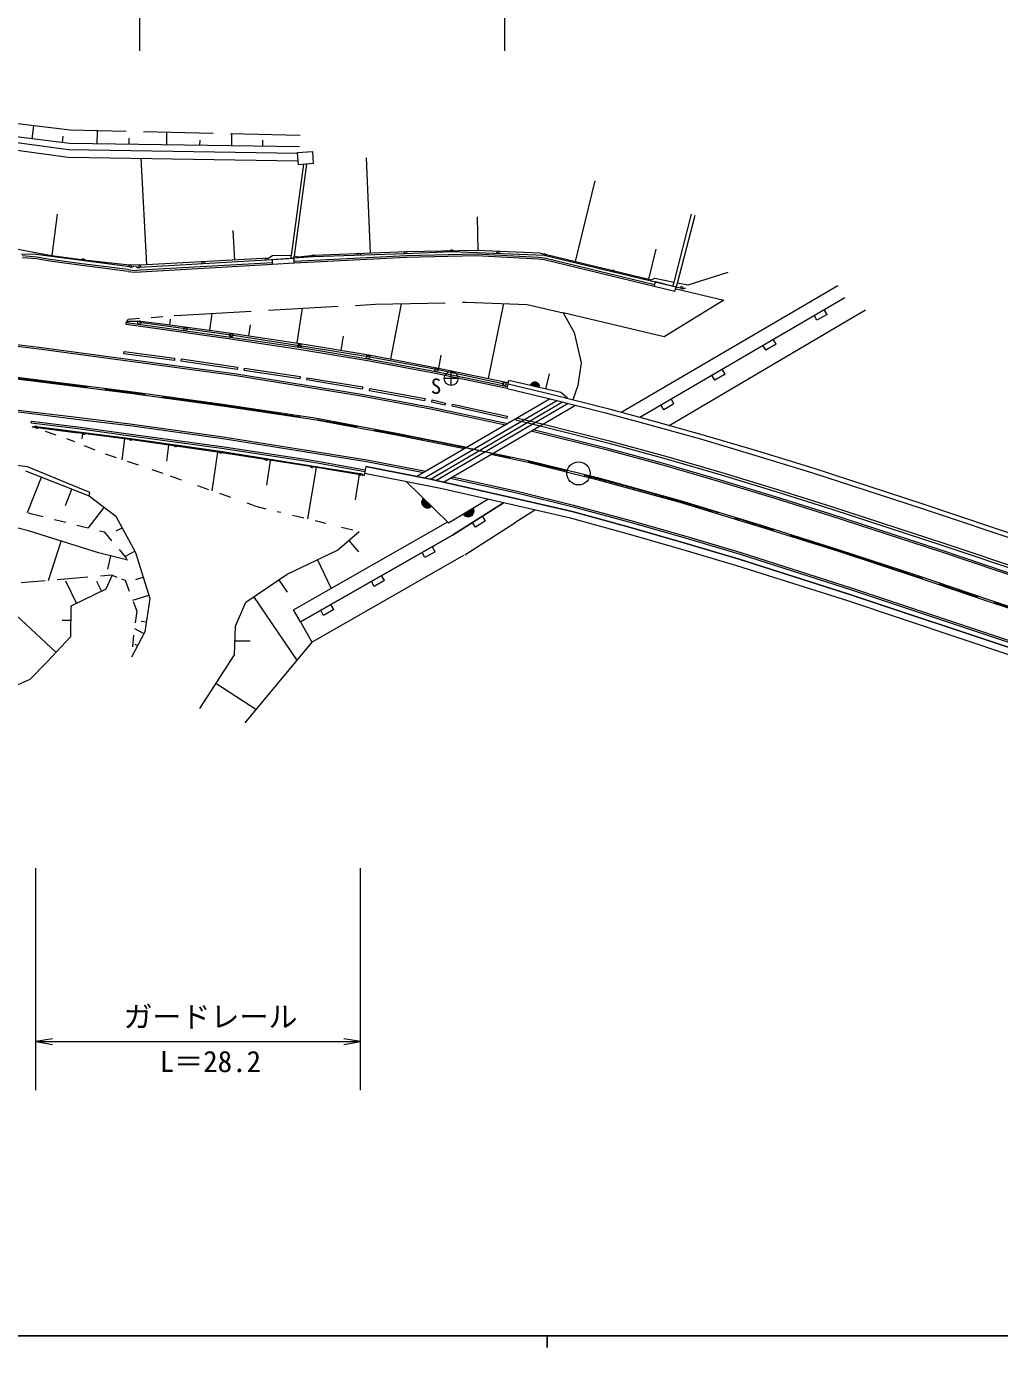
# Model space of a CAD drawing. Units: millimetres, scale not verified. Extents: x 40000 to 680000, y 20000 to 380000.
# Drawn here: x 223102 to 306986, y 204000 to 317896 of the extents above; entities that cross this region are included whole.
import ezdxf
from ezdxf.enums import TextEntityAlignment as Align

# ---------------------------------------------------------------- set-up
doc = ezdxf.new("R2010")
doc.units = ezdxf.units.MM
doc.header["$LTSCALE"] = 1000
for name, pattern in [('CHAIN', [18.5, 12, -1.5, 3.5, -1.5]), ('DASHED', [7.5, 6, -1.5]), ('USER1', [2, 1, -1])]:
    doc.linetypes.add(name, pattern=pattern)
for name, color, linetype, lineweight in [('M-STR-STR3', 7, 'Continuous', 13), ('M-TTL', 7, 'Continuous', 13), ('M-TTL-BAND', 7, 'Continuous', 25), ('M-TTL-LINE', 7, 'Continuous', 50), ('M-TTL-TXT', 3, 'Continuous', 13)]:
    doc.layers.add(name, color=color, linetype=linetype, lineweight=lineweight)
doc.styles.add('ＭＳ ゴシック', font='')
doc.styles.get('ＭＳ ゴシック').set_extended_font_data('MS Gothic')

# ---------------------------------------------------------------- blocks, each defined once
blk = doc.blocks.new('open_arrow')
at = {"color": 0, "linetype": 'Continuous', "lineweight": -2}
blk.add_lwpolyline([(7.5, 1.25), (0, 0), (7.5, -1.25)], dxfattribs=at)

msp = doc.modelspace()

# ---------------------------------------------------------------- linework, layer by layer
at = {"layer": 'M-STR-STR3'}
for p, q in [((232859, 331096), (232859, 315796)), ((264298, 331096), (264298, 315796)), ((223904, 226183), (223904, 245333)), ((251912, 226183), (251912, 245333)), ((223904, 230378), (251912, 230378))]:
    msp.add_line(p, q, dxfattribs=at)
at = {"layer": 'M-TTL', "linetype": 'DASHED'}
for p, q in [((226881, 308956), (218744, 309912)), ((246700, 308498), (226881, 308956)), ((236481, 293016), (253190, 293945)), ((253190, 293945), (261015, 294119)), ((261015, 294119), (266260, 293921)), ((266260, 293921), (269371, 293209)), ((269371, 293209), (270312, 291495)), ((270312, 291495), (270932, 288882)), ((270932, 288882), (270623, 286935)), ((270623, 286935), (270209, 285714))]:
    msp.add_line(p, q, dxfattribs=at)
at = {"layer": 'M-TTL'}
for p, q in [((226810, 307789), (218689, 308831)), ((223725, 309327), (223581, 308203)), ((229198, 308902), (229183, 307757)), ((235176, 308764), (235162, 307675)), ((218671, 308380), (226737, 307283)), ((218683, 307722), (226687, 306634)), ((226243, 308440), (226170, 307871)), ((246628, 307519), (226810, 307789)), ((231922, 308255), (231915, 307720)), ((238040, 308094), (238033, 307636)), ((240787, 308634), (240773, 307599)), ((243465, 308094), (243457, 307562)), ((226687, 306634), (246489, 306309)), ((226737, 307283), (246499, 306959)), ((232959, 306531), (233447, 297351)), ((246465, 307022), (247752, 307118)), ((246542, 305975), (246465, 307022)), ((247752, 307118), (247829, 306071)), ((252384, 306568), (252731, 298370)), ((246995, 306009), (245924, 298155)), ((247250, 306028), (246170, 298110)), ((247829, 306071), (246542, 305975)), ((272097, 304589), (270412, 297639)), ((225765, 301711), (225303, 298137)), ((261957, 301478), (262007, 298608)), ((278942, 295859), (280444, 301701)), ((279230, 295775), (280734, 301626)), ((240896, 300310), (241032, 297754)), ((222359, 298692), (225274, 298141)), ((247903, 298165), (255865, 298502)), ((259760, 298475), (255766, 298301)), ((255865, 298502), (261935, 298607)), ((267740, 298139), (259760, 298475)), ((261935, 298607), (267317, 298366)), ((277351, 298705), (276722, 296109)), ((223952, 298241), (222669, 298273)), ((223986, 298017), (222741, 298108)), ((223966, 297868), (222757, 297957)), ((232016, 297156), (223952, 298241)), ((225117, 297649), (223966, 297868)), ((225141, 297797), (223986, 298017)), ((227872, 297291), (225117, 297649)), ((227891, 297440), (225141, 297797)), ((225274, 298141), (228059, 297781)), ((231860, 296779), (227872, 297291)), ((231879, 296928), (227891, 297440)), ((228059, 297781), (231986, 297330)), ((232906, 297322), (231986, 297330)), ((243816, 297748), (232873, 297099)), ((243993, 297911), (232906, 297322)), ((232931, 296897), (244316, 297550)), ((232940, 296747), (244326, 297400)), ((247828, 298026), (243816, 297748)), ((244308, 298127), (243993, 297911)), ((244301, 297800), (246167, 297916)), ((244326, 297400), (244301, 297800)), ((245924, 298155), (244308, 298127)), ((244326, 297400), (246192, 297517)), ((245924, 298155), (245864, 297897)), ((246170, 298110), (246124, 297913)), ((246192, 297517), (246167, 297916)), ((246170, 298110), (246536, 298032)), ((246183, 297666), (247892, 297752)), ((246192, 297517), (247899, 297602)), ((246536, 298032), (247903, 298165)), ((255766, 298301), (247828, 298026)), ((247892, 297752), (255859, 298139)), ((247899, 297602), (255865, 297989)), ((255859, 298139), (261872, 298305)), ((255865, 297989), (261869, 298155)), ((261869, 298155), (267224, 297851)), ((261872, 298305), (267234, 298000)), ((267224, 297851), (267738, 297811)), ((267234, 298000), (267761, 297959)), ((267317, 298366), (267921, 298243)), ((267738, 297811), (277219, 295503)), ((279572, 295302), (267740, 298139)), ((267761, 297959), (277254, 295649)), ((267921, 298243), (276988, 296045)), ((231860, 296779), (232427, 296710)), ((231878, 296928), (232431, 296860)), ((232427, 296710), (232940, 296747)), ((232431, 296860), (232931, 296897)), ((276988, 296045), (277273, 296185)), ((277273, 296185), (278942, 295859)), ((283558, 296692), (280104, 295578)), ((293054, 295530), (274425, 284627)), ((277254, 295649), (277219, 295503)), ((277219, 295503), (278993, 295063)), ((277315, 295892), (277254, 295649)), ((277315, 295892), (278828, 295516)), ((278827, 295514), (278942, 295859)), ((278993, 295063), (279230, 295775)), ((279099, 295281), (283208, 294309)), ((280104, 295578), (279230, 295775)), ((255414, 293994), (254494, 289223)), ((264227, 293998), (262900, 287545)), ((275981, 284205), (293635, 294537)), ((283208, 294309), (278070, 291129)), ((239075, 293160), (238877, 291713)), ((246863, 293593), (246414, 290606)), ((278070, 291129), (269371, 293209)), ((278517, 283505), (295439, 293453)), ((291246, 292560), (290993, 292991)), ((292126, 293075), (291246, 292560)), ((292126, 293075), (291874, 293506)), ((231691, 292193), (231711, 292341)), ((234802, 291775), (231691, 292193)), ((231711, 292341), (231924, 292491)), ((234823, 291923), (231711, 292341)), ((231924, 292491), (232925, 292483)), ((240756, 291286), (232838, 292367)), ((232925, 292483), (234838, 292266)), ((240680, 290939), (234802, 291775)), ((240701, 291088), (234823, 291923)), ((234838, 292266), (240759, 291455)), ((235504, 292644), (235441, 292183)), ((242384, 292171), (242243, 291232)), ((214987, 291221), (224392, 290073)), ((215005, 291370), (224411, 290222)), ((246585, 290054), (240680, 290939)), ((246609, 290202), (240701, 291088)), ((246651, 290365), (240756, 291286)), ((240759, 291455), (246711, 290561)), ((246711, 290561), (252611, 289586)), ((250391, 291188), (250193, 289986)), ((287724, 290498), (286843, 289983)), ((287724, 290498), (287471, 290930)), ((224392, 290073), (231423, 289114)), ((224411, 290222), (231443, 289263)), ((231494, 289678), (231520, 289877)), ((235852, 289103), (231494, 289678)), ((231520, 289877), (235878, 289302)), ((235878, 289302), (235852, 289103)), ((252494, 289058), (246585, 290054)), ((252520, 289206), (246609, 290202)), ((252557, 289398), (246651, 290365)), ((258452, 288309), (252557, 289398)), ((252611, 289586), (258477, 288455)), ((258836, 289551), (258620, 288428)), ((286843, 289983), (286591, 290414)), ((224108, 287249), (214474, 288457)), ((224127, 287398), (214493, 288605)), ((231423, 289114), (241178, 287794)), ((231443, 289263), (241200, 287942)), ((236437, 289031), (236466, 289229)), ((241262, 288330), (236437, 289031)), ((236466, 289229), (241291, 288528)), ((241291, 288528), (241262, 288330)), ((241878, 288234), (241908, 288432)), ((246655, 287508), (241878, 288234)), ((241908, 288432), (246685, 287706)), ((258365, 287966), (252494, 289058)), ((258394, 288113), (252520, 289206)), ((264309, 287069), (258452, 288309)), ((258477, 288455), (264602, 287195)), ((283321, 287922), (283069, 288353)), ((232277, 286215), (224108, 287249)), ((232296, 286364), (224127, 287398)), ((241178, 287794), (251961, 286036)), ((241200, 287942), (251987, 286184)), ((246685, 287706), (246655, 287508)), ((247276, 287416), (247308, 287613)), ((252054, 286626), (247276, 287416)), ((247308, 287613), (252086, 286824)), ((264545, 286690), (258365, 287966)), ((264576, 286837), (258394, 288113)), ((264545, 286690), (264639, 287079)), ((264639, 287079), (264678, 287361)), ((264639, 287079), (268344, 286184)), ((269165, 286324), (264678, 287361)), ((268154, 287949), (267849, 286629)), ((282441, 287406), (282188, 287838)), ((283321, 287922), (282441, 287406)), ((213519, 285932), (223575, 284678)), ((240195, 285118), (232277, 286215)), ((240216, 285266), (232296, 286364)), ((251961, 286036), (257947, 284922)), ((251987, 286184), (257976, 285069)), ((252086, 286824), (252054, 286626)), ((252662, 286487), (252698, 286684)), ((257424, 285620), (252662, 286487)), ((252698, 286684), (257460, 285817)), ((264545, 286690), (268248, 285796)), ((268344, 286184), (273114, 284982)), ((269733, 285860), (269165, 286324)), ((213501, 285783), (223557, 284529)), ((247934, 283982), (240195, 285118)), ((247958, 284130), (240216, 285266)), ((268248, 285796), (256767, 279104)), ((257460, 285817), (257424, 285620)), ((268886, 285635), (257428, 278956)), ((257922, 278860), (269313, 285528)), ((257947, 284922), (264396, 283550)), ((257976, 285069), (264588, 283662)), ((258036, 285498), (258081, 285693)), ((259173, 285235), (258036, 285498)), ((258081, 285693), (259218, 285430)), ((258399, 278755), (269794, 285406)), ((259060, 278608), (270431, 285246)), ((259218, 285430), (259173, 285235)), ((259794, 285144), (259838, 285340)), ((264512, 284094), (259794, 285144)), ((259838, 285340), (264555, 284290)), ((268248, 285796), (273013, 284595)), ((273114, 284982), (276504, 284063)), ((278039, 284830), (277786, 285261)), ((278919, 285345), (278039, 284830)), ((278919, 285345), (278667, 285777)), ((223512, 283729), (223530, 283877)), ((223512, 283729), (227521, 283236)), ((223530, 283877), (227540, 283385)), ((223557, 284529), (227658, 284023)), ((223575, 284678), (227676, 284172)), ((227658, 284023), (232233, 283467)), ((227676, 284172), (232252, 283616)), ((232252, 283616), (240063, 282513)), ((254970, 282660), (247934, 283982)), ((254998, 282807), (247958, 284130)), ((264555, 284290), (264512, 284094)), ((265338, 284131), (265290, 283937)), ((267499, 283400), (265290, 283937)), ((267547, 283594), (265338, 284131)), ((273013, 284595), (276398, 283678)), ((276398, 283678), (281208, 282343)), ((276504, 284063), (281319, 282727)), ((223594, 283374), (227545, 282854)), ((224012, 283409), (232089, 282379)), ((227521, 283236), (232067, 282607)), ((227540, 283385), (232087, 282755)), ((232019, 282279), (227545, 282854)), ((227911, 282328), (227972, 282799)), ((232067, 282607), (239926, 281542)), ((232087, 282755), (239948, 281691)), ((232233, 283467), (240041, 282364)), ((240063, 282513), (247964, 281261)), ((260867, 281493), (254970, 282660)), ((261063, 281607), (254998, 282807)), ((273291, 281326), (266606, 283012)), ((273329, 281471), (266791, 283120)), ((273434, 281905), (267499, 283400)), ((273484, 282099), (267547, 283594)), ((281319, 282727), (286105, 281302)), ((231361, 280533), (231592, 282334)), ((239757, 281158), (232019, 282279)), ((232089, 282379), (239838, 281276)), ((235191, 280411), (235391, 281790)), ((239926, 281542), (247840, 280322)), ((239948, 281691), (247864, 280470)), ((240041, 282364), (247940, 281113)), ((278167, 280005), (273291, 281326)), ((278208, 280149), (273329, 281471)), ((278269, 280601), (273434, 281905)), ((278323, 280794), (273484, 282099)), ((281208, 282343), (285989, 280919)), ((223188, 279914), (212939, 281255)), ((239108, 277856), (239590, 281182)), ((247802, 279929), (239757, 281158)), ((239838, 281276), (247715, 280028)), ((243820, 278351), (244146, 280488)), ((247840, 280322), (252261, 279533)), ((247864, 280470), (252287, 279681)), ((247940, 281113), (252408, 280382)), ((247964, 281261), (252433, 280530)), ((252408, 280382), (257327, 279430)), ((252437, 280529), (257523, 279545)), ((266328, 280300), (263122, 280979)), ((266362, 280446), (263314, 281091)), ((272510, 278764), (266328, 280300)), ((272548, 278909), (266362, 280446)), ((283015, 279207), (278269, 280601)), ((283072, 279398), (278323, 280794)), ((285989, 280919), (290773, 279448)), ((286105, 281302), (290893, 279829)), ((223015, 279583), (228497, 277414)), ((228574, 277723), (223188, 279914)), ((247356, 275446), (248099, 279879)), ((247715, 280028), (251837, 279358)), ((252228, 279188), (247802, 279929)), ((251454, 277073), (251820, 279256)), ((252237, 279354), (252228, 279188)), ((252351, 279943), (252237, 279354)), ((257800, 278273), (252237, 279354)), ((252351, 279943), (257922, 278860)), ((257922, 278860), (252351, 279943)), ((259822, 279052), (265395, 277839)), ((282886, 278645), (278167, 280005)), ((282929, 278789), (278208, 280149)), ((287815, 277758), (283015, 279207)), ((287874, 277949), (283072, 279398)), ((290773, 279448), (300235, 276359)), ((290893, 279829), (300361, 276739)), ((223188, 275977), (224399, 279035)), ((226470, 276588), (227026, 277995)), ((255844, 278653), (259495, 275112)), ((258929, 278022), (257800, 278273)), ((257922, 278860), (265250, 277206)), ((259060, 278608), (257922, 278860)), ((265116, 276622), (258929, 278022)), ((265250, 277206), (259060, 278608)), ((259630, 278941), (265361, 277693)), ((279453, 276844), (272510, 278764)), ((279495, 276988), (272548, 278909)), ((287726, 277182), (282886, 278645)), ((287770, 277326), (282929, 278789)), ((292618, 276447), (287874, 277949)), ((228497, 277414), (228574, 277723)), ((228497, 277414), (230814, 275662)), ((259495, 275112), (262882, 277127)), ((259824, 274043), (264216, 276825)), ((264138, 276776), (259824, 274043)), ((265250, 277206), (270135, 276075)), ((270135, 276075), (265250, 277206)), ((265361, 277693), (270235, 276472)), ((265395, 277839), (270272, 276617)), ((286410, 274730), (279453, 276844)), ((286454, 274873), (279495, 276988)), ((292393, 275707), (287726, 277182)), ((292439, 275850), (287770, 277326)), ((292557, 276256), (287815, 277758)), ((223277, 274414), (216881, 276049)), ((228455, 274655), (229797, 276431)), ((230814, 275662), (232498, 272553)), ((262680, 275260), (262413, 275683)), ((269988, 275493), (265116, 276622)), ((266918, 276204), (265209, 275087)), ((270135, 276075), (274973, 274751)), ((274973, 274751), (270135, 276075)), ((270235, 276472), (275036, 275192)), ((270272, 276617), (275076, 275337)), ((301915, 272588), (292393, 275707)), ((301963, 272730), (292439, 275850)), ((302133, 273118), (292557, 276256)), ((302196, 273308), (292618, 276447)), ((300235, 276359), (314477, 271577)), ((300361, 276739), (314604, 271957)), ((230849, 274399), (231351, 274670)), ((246124, 267605), (259414, 275191)), ((260894, 272353), (265209, 275087)), ((261817, 274714), (261550, 275136)), ((262680, 275260), (261817, 274714)), ((274812, 274174), (269988, 275493)), ((274973, 274751), (279770, 273388)), ((279770, 273388), (274973, 274751)), ((275036, 275192), (279897, 273799)), ((275076, 275337), (279939, 273943)), ((293141, 272616), (286410, 274730)), ((293187, 272758), (286454, 274873)), ((229325, 272508), (223277, 274414)), ((225017, 270130), (226088, 273528)), ((246719, 266562), (259824, 274043)), ((259824, 274043), (246719, 266562)), ((246719, 266562), (259824, 274043)), ((249914, 272742), (251785, 274354)), ((251757, 272608), (250906, 273596)), ((279602, 272812), (274812, 274174)), ((279770, 273388), (284529, 271961)), ((284529, 271961), (279770, 273388)), ((279897, 273799), (284627, 272394)), ((279939, 273943), (284672, 272538)), ((231852, 271885), (229325, 272508)), ((230105, 271093), (230389, 272246)), ((231596, 272189), (232445, 272649)), ((232498, 272553), (233745, 268586)), ((245576, 270688), (249914, 272742)), ((247710, 264825), (260815, 272306)), ((257451, 272113), (257203, 272547)), ((258324, 272611), (257451, 272113)), ((258324, 272611), (258077, 273046)), ((284352, 271387), (279602, 272812)), ((284627, 272394), (294227, 269312)), ((284672, 272538), (294274, 269455)), ((299919, 270388), (293141, 272616)), ((299966, 270530), (293187, 272758)), ((311359, 269410), (301915, 272588)), ((311406, 269552), (301963, 272730)), ((311580, 269952), (302133, 273118)), ((311644, 270142), (302196, 273308)), ((249372, 269459), (248201, 271931)), ((293898, 268362), (284352, 271387)), ((284529, 271961), (294083, 268933)), ((294083, 268933), (284529, 271961)), ((224707, 270105), (222652, 269937)), ((228403, 270406), (225760, 270191)), ((226470, 270102), (227421, 268151)), ((229155, 270060), (229574, 269202)), ((230490, 270577), (229491, 270495)), ((230490, 270577), (229951, 269386)), ((232543, 270226), (233168, 270422)), ((242022, 268271), (245576, 270688)), ((245601, 269116), (244862, 270203)), ((253082, 269619), (252834, 270053)), ((253956, 270118), (253082, 269619)), ((253956, 270118), (253708, 270552)), ((305923, 268350), (299919, 270388)), ((305970, 268493), (299966, 270530)), ((229951, 269386), (226930, 267912)), ((232264, 268422), (233659, 268861)), ((294083, 268933), (308317, 264183)), ((308317, 264183), (294083, 268933)), ((294227, 269312), (308446, 264579)), ((294274, 269455), (308494, 264721)), ((226930, 267912), (226889, 265281)), ((233745, 268586), (233300, 265700)), ((241132, 266201), (242022, 268271)), ((246424, 263278), (242710, 268740)), ((249588, 267624), (249340, 268059)), ((308125, 263614), (293898, 268362)), ((328255, 260880), (305923, 268350)), ((328302, 261022), (305970, 268493)), ((221792, 267547), (225642, 263947)), ((226180, 266714), (226912, 266702)), ((232997, 266631), (233433, 266564)), ((246719, 266562), (246124, 267605)), ((246719, 266562), (247710, 264825)), ((248714, 267126), (248466, 267560)), ((249588, 267624), (248714, 267126)), ((233300, 265700), (232161, 263507)), ((232416, 265981), (233227, 265560)), ((241037, 263729), (241132, 266201)), ((226889, 265281), (224877, 263128)), ((232460, 264648), (232691, 264528)), ((242397, 264904), (241082, 264901)), ((247710, 264825), (241925, 257865)), ((224877, 263128), (223392, 261597)), ((238049, 259094), (241037, 263729)), ((223392, 261597), (221061, 260557)), ((242882, 259017), (239433, 261241))]:
    msp.add_line(p, q, dxfattribs=at)
at = {"layer": 'M-TTL', "linetype": 'USER1'}
for p, q in [((231858, 292657), (236481, 293016)), ((231711, 292341), (231858, 292657)), ((225679, 282646), (223594, 283374)), ((227287, 282085), (226588, 282328)), ((229032, 281366), (227287, 282085)), ((229722, 281082), (229710, 281087)), ((232756, 280066), (229722, 281082)), ((234895, 279349), (233736, 279737)), ((236464, 278793), (234895, 279349)), ((240709, 277289), (237567, 278402)), ((217398, 277303), (223577, 275887)), ((242772, 276557), (242122, 276788)), ((223577, 275887), (229799, 274316)), ((242772, 276557), (245018, 276013)), ((246040, 275765), (248349, 275206)), ((248349, 275206), (248894, 275071)), ((250273, 274729), (251785, 274354)), ((229799, 274316), (231852, 271885)), ((230490, 270577), (230907, 270421)), ((231287, 270280), (231621, 270155)), ((231621, 270155), (232030, 269052)), ((232303, 268317), (232611, 267485)), ((232611, 267485), (232461, 266326)), ((232341, 265405), (232161, 263507))]:
    msp.add_line(p, q, dxfattribs=at)
at = {"layer": 'M-TTL'}
for centre in [(232838, 292367), (236797, 291826), (240756, 291286), (246651, 290365), (252557, 289398), (258452, 288309), (264309, 287069)]:
    msp.add_circle(centre, 150, dxfattribs=at)
for centre, radius, start, end in [((255766, 298301), 150, 2.49314, 181.98248), ((259760, 298475), 150, 357.59213, 182.49314), ((263750, 298307), 150, 357.59213, 177.59213), ((227984, 297698), 150, 352.33714, 172.33714), ((232016, 297156), 150, 352.33714, 172.33714), ((238345, 297424), 150, 3.39516, 183.39516), ((243816, 297748), 150, 3.95958, 183.39516), ((247828, 298026), 150, 1.98248, 183.95958), ((251797, 298163), 150, 1.98248, 181.98248), ((267740, 298139), 150, 346.51415, 177.59213), ((232083, 297651), 500, 262.33714, 307.33714), ((232844, 297598), 500, 228.39516, 273.39516), ((232873, 297099), 150, 3.39516, 183.39516), ((273656, 296720), 150, 346.51415, 166.51415), ((279572, 295302), 150, 346.51415, 166.51415), ((279689, 295788), 500, 256.51415, 301.51415), ((266921, 286843), 400, 346.9852, 166.9852), ((266921, 286843), 400, 346.9852, 166.9852), ((266921, 286843), 350, 346.9852, 166.9852), ((266921, 286843), 300, 346.9852, 166.9852), ((266921, 286843), 250, 346.9852, 166.9852), ((266921, 286843), 200, 346.9852, 166.9852), ((266921, 286843), 150, 346.9852, 166.9852), ((266921, 286843), 100, 346.9852, 166.9852), ((266921, 286843), 50, 346.9852, 166.9852), ((223948, 282913), 500, 82.73288, 127.73288), ((224012, 283409), 150, 172.73288, 352.73288), ((228050, 282894), 150, 172.73288, 352.73288), ((232089, 282379), 150, 172.73288, 351.89863), ((235963, 281828), 150, 171.89863, 351.89863), ((239838, 281276), 150, 171.89863, 350.99508), ((243776, 280652), 150, 170.99508, 350.99508), ((247715, 280028), 150, 170.99508, 350.76643), ((251837, 279358), 150, 170.76643, 350.76643), ((251757, 278864), 500, 35.76643, 80.76643), ((257669, 276883), 500, 135.87765, 315.87765), ((257669, 276883), 500, 135.87765, 315.87765), ((257669, 276883), 450, 135.87765, 315.87765), ((257669, 276883), 400, 135.87765, 315.87765), ((257669, 276883), 350, 135.87765, 315.87765), ((257669, 276883), 300, 135.87765, 315.87765), ((257669, 276883), 250, 135.87765, 315.87765), ((257669, 276883), 200, 135.87765, 315.87765), ((257669, 276883), 150, 135.87765, 315.87765), ((257669, 276883), 100, 135.87765, 315.87765), ((257669, 276883), 50, 135.87765, 315.87765), ((261188, 276120), 500, 210.75242, 30.75242), ((261188, 276120), 500, 210.75242, 30.75242), ((261188, 276120), 450, 210.75242, 30.75242), ((261188, 276120), 400, 210.75242, 30.75242), ((261188, 276120), 350, 210.75242, 30.75242), ((261188, 276120), 300, 210.75242, 30.75242), ((261188, 276120), 250, 210.75242, 30.75242), ((261188, 276120), 200, 210.75242, 30.75242), ((261188, 276120), 150, 210.75242, 30.75242), ((261188, 276120), 100, 210.75242, 30.75242), ((261188, 276120), 50, 210.75242, 30.75242)]:
    msp.add_arc(centre, radius, start, end, dxfattribs=at)
at = {"layer": 'M-TTL-BAND'}
for p, q in [((40000, 205000), (579000, 205000)), ((268000, 205000), (268000, 204000))]:
    msp.add_line(p, q, dxfattribs=at)
at = {"layer": 'M-TTL-LINE', "color": 2, "linetype": 'CHAIN', "lineweight": 13}
msp.add_open_spline([(216463, 288279), (221978, 287615), (227494, 286952), (233001, 286223), (238839, 285450), (244667, 284603), (250470, 283599), (257882, 282315), (265254, 280773), (272530, 278875), (280068, 276908), (287504, 274558), (294905, 272116), (303694, 269216), (312434, 266185), (321223, 263302), (326340, 261624), (331473, 259995), (336617, 258389), (340887, 257056), (345164, 255739), (349512, 254695), (353439, 253753), (357424, 253033), (361433, 252525), (365455, 252016), (369501, 251720), (373555, 251659), (377463, 251600), (381377, 251760), (385257, 252200), (387449, 252449), (389630, 252788), (391802, 253181), (395068, 253773), (398313, 254489), (401505, 255388), (403512, 255954), (405498, 256592), (407473, 257263), (410211, 258193), (412926, 259185), (415613, 260251), (418238, 261291), (420834, 262402), (423426, 263522), (424802, 264117), (426177, 264715), (427553, 265313)], degree=3, knots=[0, 0, 0, 0, 1, 1, 1, 2, 2, 2, 3, 3, 3, 4, 4, 4, 5, 5, 5, 6, 6, 6, 7, 7, 7, 8, 8, 8, 9, 9, 9, 10, 10, 10, 11, 11, 11, 12, 12, 12, 13, 13, 13, 14, 14, 14, 15, 15, 15, 16, 16, 16, 16], dxfattribs=at)
at = {"layer": 'M-TTL-TXT'}
for p, q in [((260312, 287539), (259112, 287539)), ((259712, 286939), (259712, 288139))]:
    msp.add_line(p, q, dxfattribs=at)
for centre, radius in [((259712, 287539), 600), ((270692, 279364), 1000)]:
    msp.add_circle(centre, radius, dxfattribs=at)

# ---------------------------------------------------------------- block references
at = {"layer": 'M-STR-STR3', "xscale": 193, "yscale": 193}
msp.add_blockref('open_arrow', (223904, 230378), dxfattribs=at)
at = {"layer": 'M-STR-STR3', "xscale": 193, "yscale": 193, "rotation": 180}
msp.add_blockref('open_arrow', (251912, 230378), dxfattribs=at)

# ---------------------------------------------------------------- texts
at = {"layer": 'M-STR-STR3', "style": 'ＭＳ ゴシック'}
for s, p in [('ガードレール', (231466, 233442)), ('L＝28.2', (234591, 229581))]:
    msp.add_text(s, height=1833, dxfattribs=at).set_placement(p, align=Align.TOP_LEFT)
at = {"layer": 'M-TTL-TXT', "style": 'ＭＳ ゴシック'}
msp.add_text('S', height=1320, dxfattribs=at).set_placement((257959, 285826), align=Align.BOTTOM_LEFT)

doc.saveas('drawing.dxf')
